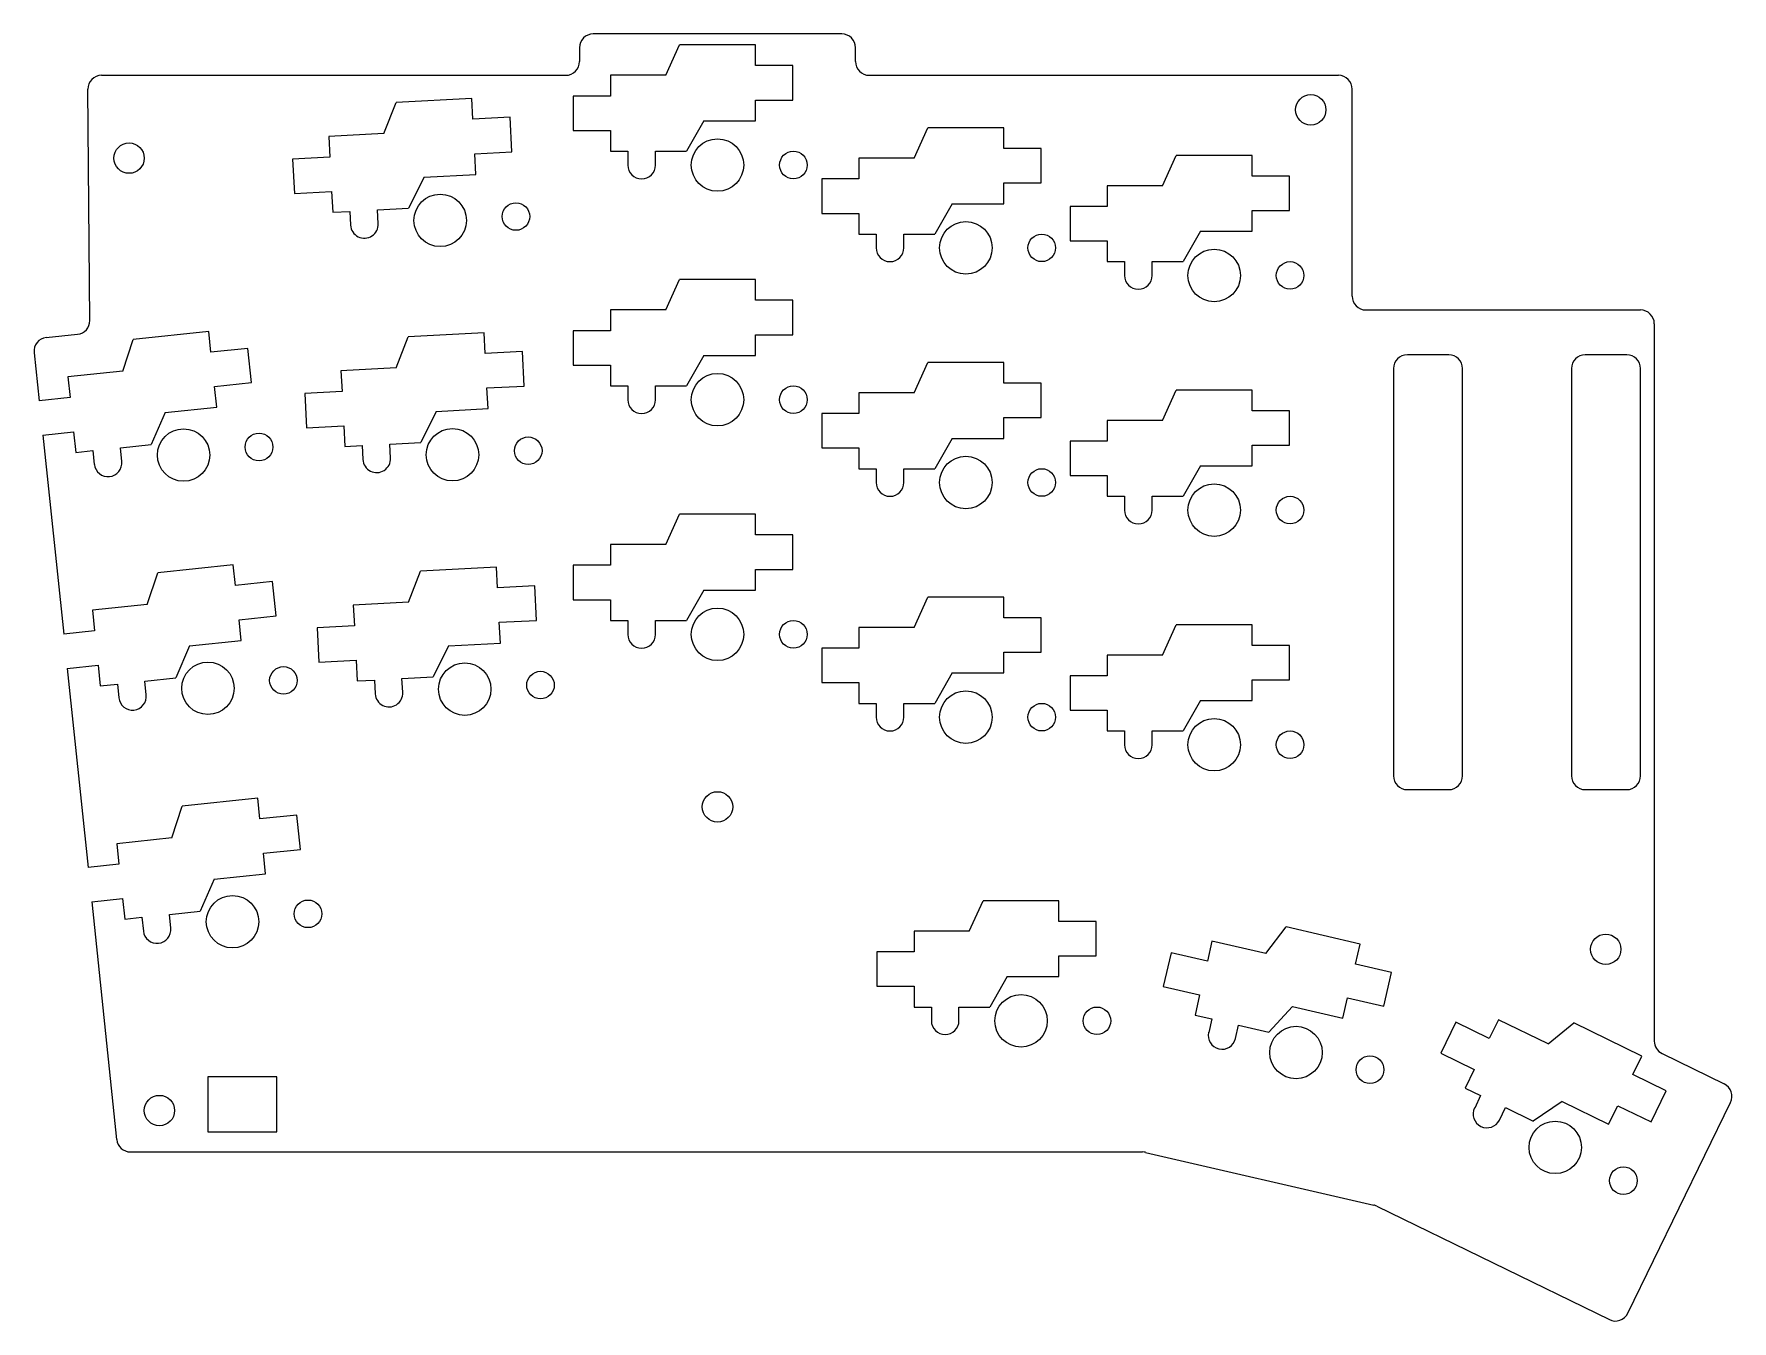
# Model space of a CAD drawing. Header units: millimetres. Extents: x 86 to 209, y -129 to -36.
import ezdxf

# ---------------------------------------------------------------- set-up
doc = ezdxf.new("R2010")
doc.units = ezdxf.units.MM

msp = doc.modelspace()

# ---------------------------------------------------------------- linework, layer by layer
for p, q in [((144.15, -35.68), (126.15, -35.68)), ((125.15, -36.68), (125.15, -37.68)), ((131.4, -38.68), (132.4, -36.48)), ((137.9, -36.48), (132.4, -36.48)), ((137.9, -37.98), (137.9, -36.48)), ((145.15, -37.68), (145.15, -36.68)), ((140.6, -37.98), (137.9, -37.98)), ((140.6, -40.48), (140.6, -37.98)), ((90.51, -38.68), (124.15, -38.68)), ((131.4, -38.68), (127.4, -38.68)), ((127.4, -38.68), (127.4, -40.18)), ((146.15, -38.68), (180.15, -38.68)), ((89.66, -56.44), (89.51, -39.69)), ((117.34, -40.36), (111.85, -40.65)), ((117.42, -41.86), (117.34, -40.36)), ((127.4, -40.18), (124.7, -40.18)), ((124.7, -40.18), (124.7, -42.68)), ((137.9, -41.98), (137.9, -40.48)), ((137.9, -40.48), (140.6, -40.48)), ((181.15, -54.68), (181.15, -39.68)), ((110.97, -42.9), (111.85, -40.65)), ((120.12, -41.72), (117.42, -41.86)), ((120.25, -44.22), (120.12, -41.72)), ((110.97, -42.9), (106.97, -43.11)), ((124.7, -42.68), (127.4, -42.68)), ((127.4, -42.68), (127.4, -44.18)), ((134.15, -41.98), (132.9, -44.18)), ((134.15, -41.98), (137.9, -41.98)), ((149.4, -44.68), (150.4, -42.48)), ((155.9, -42.48), (150.4, -42.48)), ((155.9, -43.98), (155.9, -42.48)), ((106.97, -43.11), (107.05, -44.61)), ((117.55, -44.36), (120.25, -44.22)), ((127.4, -44.18), (128.65, -44.18)), ((128.65, -44.18), (128.65, -45.18)), ((130.65, -44.18), (132.9, -44.18)), ((130.65, -45.18), (130.65, -44.18)), ((158.6, -43.98), (155.9, -43.98)), ((158.6, -46.48), (158.6, -43.98)), ((107.05, -44.61), (104.35, -44.75)), ((104.35, -44.75), (104.48, -47.25)), ((117.63, -45.86), (117.55, -44.36)), ((149.4, -44.68), (145.4, -44.68)), ((145.4, -44.68), (145.4, -46.18)), ((167.4, -46.68), (168.4, -44.48)), ((173.9, -44.48), (168.4, -44.48)), ((173.9, -45.98), (173.9, -44.48)), ((113.89, -46.05), (112.75, -48.31)), ((113.89, -46.05), (117.63, -45.86)), ((145.4, -46.18), (142.7, -46.18)), ((142.7, -46.18), (142.7, -48.68)), ((155.9, -47.98), (155.9, -46.48)), ((155.9, -46.48), (158.6, -46.48)), ((167.4, -46.68), (163.4, -46.68)), ((163.4, -46.68), (163.4, -48.18)), ((176.6, -45.98), (173.9, -45.98)), ((176.6, -48.48), (176.6, -45.98)), ((104.48, -47.25), (107.18, -47.1)), ((107.18, -47.1), (107.26, -48.6)), ((152.15, -47.98), (150.9, -50.18)), ((152.15, -47.98), (155.9, -47.98)), ((107.26, -48.6), (108.51, -48.54)), ((108.51, -48.54), (108.56, -49.54)), ((110.51, -48.43), (112.75, -48.31)), ((110.56, -49.43), (110.51, -48.43)), ((142.7, -48.68), (145.4, -48.68)), ((145.4, -48.68), (145.4, -50.18)), ((163.4, -48.18), (160.7, -48.18)), ((160.7, -48.18), (160.7, -50.68)), ((173.9, -49.98), (173.9, -48.48)), ((173.9, -48.48), (176.6, -48.48)), ((145.4, -50.18), (146.65, -50.18)), ((146.65, -50.18), (146.65, -51.18)), ((148.65, -50.18), (150.9, -50.18)), ((148.65, -51.18), (148.65, -50.18)), ((170.15, -49.98), (168.9, -52.18)), ((170.15, -49.98), (173.9, -49.98)), ((160.7, -50.68), (163.4, -50.68)), ((163.4, -50.68), (163.4, -52.18)), ((163.4, -52.18), (164.65, -52.18)), ((164.65, -52.18), (164.65, -53.18)), ((166.65, -52.18), (168.9, -52.18)), ((166.65, -53.18), (166.65, -52.18)), ((131.4, -55.68), (132.4, -53.48)), ((137.9, -53.48), (132.4, -53.48)), ((137.9, -54.98), (137.9, -53.48)), ((140.6, -54.98), (137.9, -54.98)), ((140.6, -57.48), (140.6, -54.98)), ((131.4, -55.68), (127.4, -55.68)), ((127.4, -55.68), (127.4, -57.18)), ((182.15, -55.68), (202.05, -55.68)), ((86.5, -57.68), (88.76, -57.44)), ((92.04, -60.11), (92.8, -57.82)), ((98.27, -57.25), (92.8, -57.82)), ((98.43, -58.74), (98.27, -57.25)), ((111.86, -59.88), (112.74, -57.63)), ((118.23, -57.34), (112.74, -57.63)), ((118.31, -58.84), (118.23, -57.34)), ((127.4, -57.18), (124.7, -57.18)), ((124.7, -57.18), (124.7, -59.68)), ((137.9, -58.98), (137.9, -57.48)), ((137.9, -57.48), (140.6, -57.48)), ((203.05, -56.68), (203.05, -108.65)), ((85.61, -58.78), (85.98, -62.26)), ((101.11, -58.46), (98.43, -58.74)), ((101.37, -60.94), (101.11, -58.46)), ((121.01, -58.7), (118.31, -58.84)), ((121.14, -61.19), (121.01, -58.7)), ((134.15, -58.98), (132.9, -61.18)), ((134.15, -58.98), (137.9, -58.98)), ((188.15, -58.93), (185.15, -58.93)), ((201.05, -58.93), (198.05, -58.93)), ((92.04, -60.11), (88.06, -60.53)), ((111.86, -59.88), (107.86, -60.09)), ((107.86, -60.09), (107.94, -61.58)), ((124.7, -59.68), (127.4, -59.68)), ((127.4, -59.68), (127.4, -61.18)), ((149.4, -61.68), (150.4, -59.48)), ((155.9, -59.48), (150.4, -59.48)), ((155.9, -60.98), (155.9, -59.48)), ((184.15, -59.93), (184.15, -89.43)), ((189.15, -89.43), (189.15, -59.93)), ((197.05, -59.93), (197.05, -89.43)), ((202.05, -89.43), (202.05, -59.93)), ((88.06, -60.53), (88.22, -62.02)), ((98.69, -61.22), (101.37, -60.94)), ((98.85, -62.72), (98.69, -61.22)), ((118.44, -61.33), (121.14, -61.19)), ((118.52, -62.83), (118.44, -61.33)), ((127.4, -61.18), (128.65, -61.18)), ((128.65, -61.18), (128.65, -62.18)), ((130.65, -61.18), (132.9, -61.18)), ((130.65, -62.18), (130.65, -61.18)), ((158.6, -60.98), (155.9, -60.98)), ((158.6, -63.48), (158.6, -60.98)), ((167.4, -63.68), (168.4, -61.48)), ((173.9, -61.48), (168.4, -61.48)), ((173.9, -62.98), (173.9, -61.48)), ((88.22, -62.02), (85.98, -62.26)), ((95.12, -63.11), (98.85, -62.72)), ((107.94, -61.58), (105.24, -61.73)), ((105.24, -61.73), (105.37, -64.22)), ((149.4, -61.68), (145.4, -61.68)), ((145.4, -61.68), (145.4, -63.18)), ((95.12, -63.11), (94.1, -65.43)), ((114.77, -63.03), (113.64, -65.29)), ((114.77, -63.03), (118.52, -62.83)), ((145.4, -63.18), (142.7, -63.18)), ((142.7, -63.18), (142.7, -65.68)), ((155.9, -64.98), (155.9, -63.48)), ((155.9, -63.48), (158.6, -63.48)), ((167.4, -63.68), (163.4, -63.68)), ((163.4, -63.68), (163.4, -65.18)), ((176.6, -62.98), (173.9, -62.98)), ((176.6, -65.48), (176.6, -62.98)), ((86.24, -64.75), (88.48, -64.51)), ((86.24, -64.75), (87.76, -79.17)), ((88.48, -64.51), (88.63, -66)), ((105.37, -64.22), (108.07, -64.08)), ((108.07, -64.08), (108.15, -65.58)), ((152.15, -64.98), (150.9, -67.18)), ((152.15, -64.98), (155.9, -64.98)), ((163.4, -65.18), (160.7, -65.18)), ((160.7, -65.18), (160.7, -67.68)), ((88.63, -66), (89.88, -65.87)), ((89.88, -65.87), (89.98, -66.87)), ((91.87, -65.66), (94.1, -65.43)), ((91.97, -66.66), (91.87, -65.66)), ((108.15, -65.58), (109.4, -65.51)), ((109.4, -65.51), (109.45, -66.51)), ((111.39, -65.41), (113.64, -65.29)), ((111.45, -66.41), (111.39, -65.41)), ((142.7, -65.68), (145.4, -65.68)), ((145.4, -65.68), (145.4, -67.18)), ((173.9, -66.98), (173.9, -65.48)), ((173.9, -65.48), (176.6, -65.48)), ((145.4, -67.18), (146.65, -67.18)), ((146.65, -67.18), (146.65, -68.18)), ((148.65, -67.18), (150.9, -67.18)), ((148.65, -68.18), (148.65, -67.18)), ((160.7, -67.68), (163.4, -67.68)), ((163.4, -67.68), (163.4, -69.18)), ((170.15, -66.98), (168.9, -69.18)), ((170.15, -66.98), (173.9, -66.98)), ((163.4, -69.18), (164.65, -69.18)), ((164.65, -69.18), (164.65, -70.18)), ((166.65, -69.18), (168.9, -69.18)), ((166.65, -70.18), (166.65, -69.18)), ((131.4, -72.68), (132.4, -70.48)), ((137.9, -70.48), (132.4, -70.48)), ((137.9, -71.98), (137.9, -70.48)), ((140.6, -71.98), (137.9, -71.98)), ((140.6, -74.48), (140.6, -71.98)), ((131.4, -72.68), (127.4, -72.68)), ((127.4, -72.68), (127.4, -74.18)), ((93.81, -77.02), (94.58, -74.73)), ((100.05, -74.15), (94.58, -74.73)), ((100.21, -75.65), (100.05, -74.15)), ((112.75, -76.85), (113.63, -74.6)), ((119.12, -74.32), (113.63, -74.6)), ((119.2, -75.81), (119.12, -74.32)), ((127.4, -74.18), (124.7, -74.18)), ((124.7, -74.18), (124.7, -76.68)), ((137.9, -75.98), (137.9, -74.48)), ((137.9, -74.48), (140.6, -74.48)), ((102.89, -75.36), (100.21, -75.65)), ((103.15, -77.85), (102.89, -75.36)), ((121.9, -75.67), (119.2, -75.81)), ((122.03, -78.17), (121.9, -75.67)), ((134.15, -75.98), (132.9, -78.18)), ((134.15, -75.98), (137.9, -75.98)), ((93.81, -77.02), (89.84, -77.44)), ((89.84, -77.44), (89.99, -78.93)), ((112.75, -76.85), (108.75, -77.06)), ((108.75, -77.06), (108.83, -78.56)), ((124.7, -76.68), (127.4, -76.68)), ((127.4, -76.68), (127.4, -78.18)), ((149.4, -78.68), (150.4, -76.48)), ((155.9, -76.48), (150.4, -76.48)), ((155.9, -77.98), (155.9, -76.48)), ((100.47, -78.13), (103.15, -77.85)), ((100.62, -79.62), (100.47, -78.13)), ((108.83, -78.56), (106.13, -78.7)), ((106.13, -78.7), (106.26, -81.2)), ((119.33, -78.31), (122.03, -78.17)), ((119.41, -79.81), (119.33, -78.31)), ((127.4, -78.18), (128.65, -78.18)), ((128.65, -78.18), (128.65, -79.18)), ((130.65, -78.18), (132.9, -78.18)), ((130.65, -79.18), (130.65, -78.18)), ((149.4, -78.68), (145.4, -78.68)), ((145.4, -78.68), (145.4, -80.18)), ((158.6, -77.98), (155.9, -77.98)), ((158.6, -80.48), (158.6, -77.98)), ((167.4, -80.68), (168.4, -78.48)), ((173.9, -78.48), (168.4, -78.48)), ((173.9, -79.98), (173.9, -78.48)), ((89.99, -78.93), (87.76, -79.17)), ((96.89, -80.02), (100.62, -79.62)), ((115.66, -80.01), (119.41, -79.81)), ((176.6, -79.98), (173.9, -79.98)), ((176.6, -82.48), (176.6, -79.98)), ((96.89, -80.02), (95.88, -82.33)), ((106.26, -81.2), (108.96, -81.06)), ((108.96, -81.06), (109.04, -82.56)), ((115.66, -80.01), (114.53, -82.27)), ((145.4, -80.18), (142.7, -80.18)), ((142.7, -80.18), (142.7, -82.68)), ((155.9, -81.98), (155.9, -80.48)), ((155.9, -80.48), (158.6, -80.48)), ((167.4, -80.68), (163.4, -80.68)), ((163.4, -80.68), (163.4, -82.18)), ((88.02, -81.65), (90.25, -81.42)), ((88.02, -81.65), (89.53, -96.07)), ((90.25, -81.42), (90.41, -82.91)), ((93.64, -82.57), (95.88, -82.33)), ((112.28, -82.39), (114.53, -82.27)), ((112.34, -83.38), (112.28, -82.39)), ((152.15, -81.98), (150.9, -84.18)), ((152.15, -81.98), (155.9, -81.98)), ((163.4, -82.18), (160.7, -82.18)), ((160.7, -82.18), (160.7, -84.68)), ((90.41, -82.91), (91.65, -82.78)), ((91.65, -82.78), (91.76, -83.77)), ((93.75, -83.56), (93.64, -82.57)), ((109.04, -82.56), (110.29, -82.49)), ((110.29, -82.49), (110.34, -83.49)), ((142.7, -82.68), (145.4, -82.68)), ((145.4, -82.68), (145.4, -84.18)), ((173.9, -83.98), (173.9, -82.48)), ((173.9, -82.48), (176.6, -82.48)), ((145.4, -84.18), (146.65, -84.18)), ((146.65, -84.18), (146.65, -85.18)), ((148.65, -84.18), (150.9, -84.18)), ((148.65, -85.18), (148.65, -84.18)), ((160.7, -84.68), (163.4, -84.68)), ((163.4, -84.68), (163.4, -86.18)), ((170.15, -83.98), (168.9, -86.18)), ((170.15, -83.98), (173.9, -83.98)), ((163.4, -86.18), (164.65, -86.18)), ((164.65, -86.18), (164.65, -87.18)), ((166.65, -86.18), (168.9, -86.18)), ((166.65, -87.18), (166.65, -86.18)), ((101.83, -91.06), (96.36, -91.64)), ((101.98, -92.55), (101.83, -91.06)), ((185.15, -90.43), (188.15, -90.43)), ((198.05, -90.43), (201.05, -90.43)), ((95.59, -93.93), (96.36, -91.64)), ((104.67, -92.27), (101.98, -92.55)), ((104.93, -94.76), (104.67, -92.27)), ((95.59, -93.93), (91.61, -94.35)), ((91.61, -94.35), (91.77, -95.84)), ((102.24, -95.04), (104.93, -94.76)), ((91.77, -95.84), (89.53, -96.07)), ((102.4, -96.53), (102.24, -95.04)), ((98.67, -96.92), (97.66, -99.24)), ((98.67, -96.92), (102.4, -96.53)), ((89.79, -98.56), (92.03, -98.32)), ((92.03, -98.32), (92.19, -99.82)), ((89.79, -98.56), (91.6, -115.79)), ((92.19, -99.82), (93.43, -99.68)), ((93.43, -99.68), (93.54, -100.68)), ((95.42, -99.48), (97.66, -99.24)), ((95.52, -100.47), (95.42, -99.48)), ((153.4, -100.68), (154.4, -98.48)), ((159.9, -98.48), (154.4, -98.48)), ((159.9, -99.98), (159.9, -98.48)), ((153.4, -100.68), (149.4, -100.68)), ((149.4, -100.68), (149.4, -102.18)), ((162.6, -99.98), (159.9, -99.98)), ((162.6, -102.48), (162.6, -99.98)), ((174.89, -102.3), (176.36, -100.38)), ((181.72, -101.62), (176.36, -100.38)), ((170.99, -101.4), (170.66, -102.86)), ((174.89, -102.3), (170.99, -101.4)), ((181.38, -103.08), (181.72, -101.62)), ((149.4, -102.18), (146.7, -102.18)), ((146.7, -102.18), (146.7, -104.68)), ((159.9, -103.98), (159.9, -102.48)), ((159.9, -102.48), (162.6, -102.48)), ((168.02, -102.26), (167.46, -104.69)), ((170.66, -102.86), (168.02, -102.26)), ((184.01, -103.69), (181.38, -103.08)), ((156.15, -103.98), (154.9, -106.18)), ((156.15, -103.98), (159.9, -103.98)), ((183.45, -106.12), (184.01, -103.69)), ((146.7, -104.68), (149.4, -104.68)), ((149.4, -104.68), (149.4, -106.18)), ((167.46, -104.69), (170.09, -105.3)), ((170.09, -105.3), (169.76, -106.76)), ((180.48, -106.98), (180.82, -105.52)), ((180.82, -105.52), (183.45, -106.12)), ((149.4, -106.18), (150.65, -106.18)), ((150.65, -106.18), (150.65, -107.18)), ((152.65, -106.18), (154.9, -106.18)), ((152.65, -107.18), (152.65, -106.18)), ((169.76, -106.76), (170.97, -107.04)), ((170.97, -107.04), (170.75, -108.02)), ((176.83, -106.14), (175.11, -108)), ((176.83, -106.14), (180.48, -106.98)), ((172.7, -108.47), (172.92, -107.49)), ((172.92, -107.49), (175.11, -108)), ((188.67, -107.27), (187.57, -109.52)), ((191.09, -108.45), (188.67, -107.27)), ((191.75, -107.11), (191.09, -108.45)), ((195.35, -108.86), (191.75, -107.11)), ((195.35, -108.86), (197.21, -107.32)), ((202.15, -109.73), (197.21, -107.32)), ((187.57, -109.52), (190, -110.7)), ((190, -110.7), (189.34, -112.05)), ((201.5, -111.08), (202.15, -109.73)), ((203.61, -109.55), (208.12, -111.75)), ((103.2, -111.23), (98.2, -111.23)), ((98.2, -111.23), (98.2, -115.23)), ((103.2, -115.23), (103.2, -111.23)), ((203.92, -112.26), (201.5, -111.08)), ((189.34, -112.05), (190.46, -112.6)), ((190.46, -112.6), (190.03, -113.5)), ((196.37, -113.03), (194.28, -114.46)), ((196.37, -113.03), (199.74, -114.67)), ((201.13, -128.37), (208.58, -113.09)), ((202.83, -114.51), (203.92, -112.26)), ((191.82, -114.37), (192.26, -113.47)), ((192.26, -113.47), (194.28, -114.46)), ((199.74, -114.67), (200.4, -113.33)), ((200.4, -113.33), (202.83, -114.51)), ((98.2, -115.23), (103.2, -115.23)), ((92.6, -116.68), (165.95, -116.68)), ((166.18, -116.71), (182.72, -120.53)), ((182.93, -120.6), (199.79, -128.83))]:
    msp.add_line(p, q)
for centre, radius in [((178.15, -41.18), 1.1), ((92.5, -44.68), 1.1), ((135.15, -45.18), 1.9), ((140.65, -45.18), 1), ((115.05, -49.19), 1.9), ((120.54, -48.91), 1), ((153.15, -51.18), 1.9), ((158.65, -51.18), 1), ((171.15, -53.18), 1.9), ((176.65, -53.18), 1), ((135.15, -62.18), 1.9), ((140.65, -62.18), 1), ((96.45, -66.19), 1.9), ((101.92, -65.61), 1), ((115.94, -66.17), 1.9), ((121.43, -65.88), 1), ((153.15, -68.18), 1.9), ((158.65, -68.18), 1), ((171.15, -70.18), 1.9), ((176.65, -70.18), 1), ((135.15, -79.18), 1.9), ((140.65, -79.18), 1), ((98.22, -83.09), 1.9), ((103.69, -82.52), 1), ((116.83, -83.15), 1.9), ((122.32, -82.86), 1), ((153.15, -85.18), 1.9), ((158.65, -85.18), 1), ((171.15, -87.18), 1.9), ((176.65, -87.18), 1), ((135.15, -91.68), 1.1), ((100, -100), 1.9), ((105.47, -99.43), 1), ((199.53, -102), 1.1), ((157.15, -107.18), 1.9), ((162.65, -107.18), 1), ((177.08, -109.48), 1.9), ((182.44, -110.72), 1), ((94.7, -113.68), 1.1), ((195.87, -116.35), 1.9), ((200.81, -118.76), 1)]:
    msp.add_circle(centre, radius)
for centre, start, end in [((126.15, -36.68), 90, 180), ((144.15, -36.68), 0, 90), ((124.15, -37.68), 270, 0), ((146.15, -37.68), 180, 270), ((90.51, -39.68), 90, 180.5086), ((180.15, -39.68), 0, 90), ((129.65, -45.18), 180, 360), ((109.56, -49.48), 183, 363), ((147.65, -51.18), 180, 360), ((165.65, -53.18), 180, 360), ((182.15, -54.68), 180, 270), ((88.66, -56.45), 276, 0.5086), ((202.05, -56.68), 0, 90), ((86.61, -58.67), 96, 186), ((185.15, -59.93), 90, 180), ((188.15, -59.93), 0, 90), ((198.05, -59.93), 90, 180), ((201.05, -59.93), 0, 90), ((129.65, -62.18), 180, 360), ((110.45, -66.46), 183, 363), ((90.98, -66.76), 186, 366), ((147.65, -68.18), 180, 360), ((165.65, -70.18), 180, 360), ((129.65, -79.18), 180, 360), ((92.75, -83.67), 186, 366), ((111.34, -83.44), 183, 363), ((147.65, -85.18), 180, 360), ((165.65, -87.18), 180, 360), ((185.15, -89.43), 180, 270), ((188.15, -89.43), 270, 0), ((198.05, -89.43), 180, 270), ((201.05, -89.43), 270, 0), ((94.53, -100.57), 186, 366), ((151.65, -107.18), 180, 360), ((171.72, -108.24), 167, 347), ((171.72, -108.24), 526.9744, 527), ((204.05, -108.65), 180, 244), ((207.68, -112.65), 334, 64), ((190.92, -113.93), 154, 334), ((92.6, -115.68), 186, 270), ((165.95, -117.68), 77, 90), ((182.49, -121.5), 64, 77), ((200.23, -127.93), 244, 334)]:
    msp.add_arc(centre, 1, start, end)

doc.saveas('drawing.dxf')
